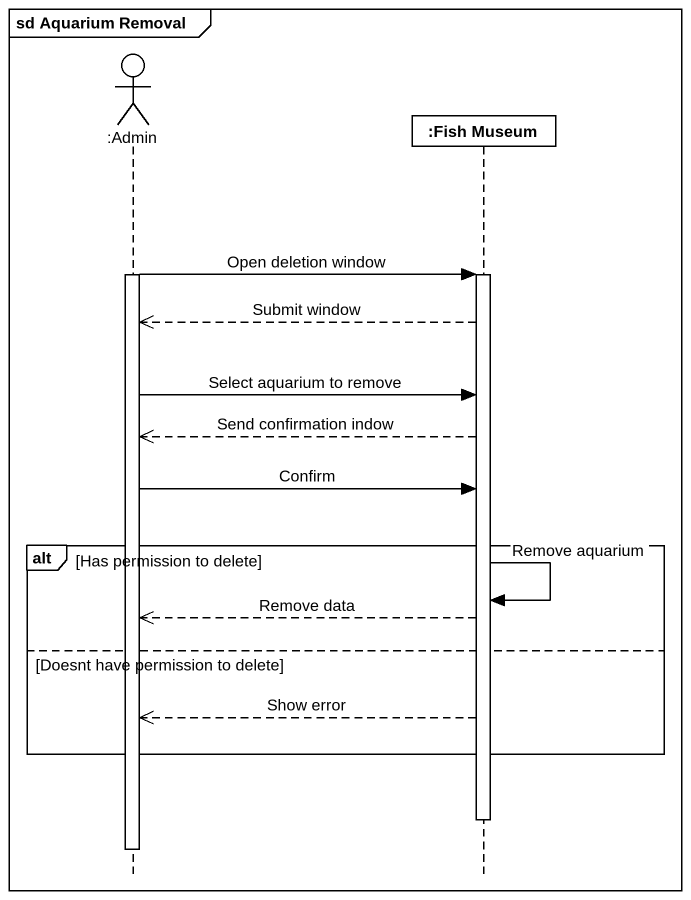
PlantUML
@startuml
mainframe sd Aquarium Removal
hide footbox
actor ":Admin" as Admin
participant ":Fish Museum" as Fish_Museum

activate Admin
Admin -> Fish_Museum : Open deletion window
activate Fish_Museum
Fish_Museum -->> Admin : Submit window
Admin -> Fish_Museum : Select aquarium to remove
Fish_Museum -->> Admin : Send confirmation indow
Admin -> Fish_Museum : Confirm
alt Has permission to delete
  Fish_Museum -> Fish_Museum : Remove aquarium
  Fish_Museum -->> Admin : Remove data
else Doesnt have permission to delete
  Fish_Museum -->> Admin : Show error
end
deactivate Fish_Museum
deactivate Admin
@enduml
